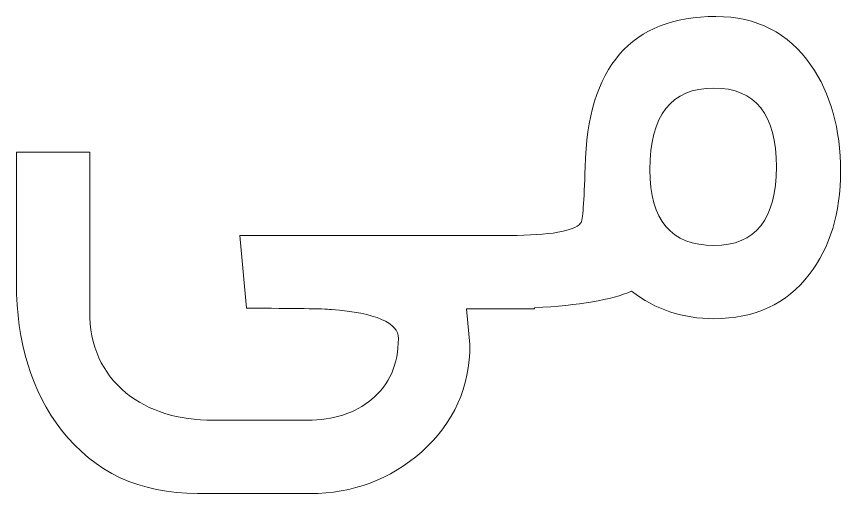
# Model space of a CAD drawing. Header units: millimetres. Extents: x -160 to 532, y -73 to 132.
# Drawn here: x 451.06 to 456.5, y -30.27 to -27.12 of the extents above; entities that cross this region are included whole.
import ezdxf

# ---------------------------------------------------------------- set-up
doc = ezdxf.new("R2010")
doc.units = ezdxf.units.MM
doc.header["$MEASUREMENT"] = 0
doc.layers.add('Layer 1', color=7, linetype='Continuous')

msp = doc.modelspace()

# ---------------------------------------------------------------- linework, layer by layer
at = {"layer": 'Layer 1', "color": 230, "lineweight": 9}
for points, knots in [([(456.4993, -28.1399), (456.4993, -28.4172), (456.4306, -28.6441), (456.2934, -28.8207), (456.1434, -29.0156), (455.9339, -29.1125), (455.6639, -29.1125), (455.458, -29.1125), (455.2769, -29.0521), (455.1205, -28.9314), (454.9896, -28.9883), (454.7758, -29.0246), (454.4798, -29.0402), (454.4798, -29.0402), (454.4798, -29.0467), (454.4798, -29.0467), (454.4798, -29.0467), (454.3034, -29.0467), (454.3034, -29.0467), (454.3034, -29.0467), (454.0324, -29.0467), (454.0324, -29.0467), (454.0324, -29.0467), (454.0544, -29.2828), (454.0544, -29.2828), (454.0544, -29.5627), (453.9483, -29.7988), (453.736, -29.99), (453.5284, -30.173), (453.2832, -30.2655), (452.9995, -30.2655), (452.9995, -30.2655), (452.2575, -30.2655), (452.2575, -30.2655), (451.8769, -30.2655), (451.5776, -30.1264), (451.3599, -29.8473), (451.1613, -29.592), (451.0625, -29.2691), (451.0625, -28.8774), (451.0625, -28.8774), (451.0625, -28.0147), (451.0625, -28.0147), (451.0625, -28.0147), (451.5456, -28.0147), (451.5456, -28.0147), (451.5456, -28.0147), (451.5456, -29.0623), (451.5456, -29.0623), (451.5456, -29.292), (451.6262, -29.4722), (451.7872, -29.603), (451.9354, -29.7229), (452.1276, -29.7823), (452.3627, -29.7823), (452.3627, -29.7823), (452.982, -29.7823), (452.982, -29.7823), (453.1532, -29.7823), (453.295, -29.7365), (453.4058, -29.645), (453.5237, -29.5472), (453.5823, -29.4127), (453.5823, -29.2425), (453.5823, -29.1391), (453.435, -29.075), (453.1405, -29.0521), (453.0865, -29.0467), (452.8997, -29.0439), (452.5795, -29.0439), (452.5795, -29.0439), (452.5365, -28.5637), (452.5365, -28.5637), (452.5365, -28.5637), (454.3034, -28.5637), (454.3034, -28.5637), (454.3034, -28.5637), (454.3161, -28.5637), (454.3161, -28.5637), (454.5829, -28.5629), (454.7388, -28.5363), (454.7847, -28.4831), (454.7984, -28.4656), (454.8085, -28.3422), (454.8139, -28.1135), (454.8304, -27.451), (455.1177, -27.1197), (455.6776, -27.1197), (455.9457, -27.1197), (456.1544, -27.2268), (456.3044, -27.4409), (456.4344, -27.6286), (456.4993, -27.8618), (456.4993, -28.1399)], [0, 0, 0, 0, 0.032258, 0.032258, 0.032258, 0.064516, 0.064516, 0.064516, 0.096774, 0.096774, 0.096774, 0.129032, 0.129032, 0.129032, 0.16129, 0.16129, 0.16129, 0.193548, 0.193548, 0.193548, 0.225806, 0.225806, 0.225806, 0.258065, 0.258065, 0.258065, 0.290323, 0.290323, 0.290323, 0.322581, 0.322581, 0.322581, 0.354839, 0.354839, 0.354839, 0.387097, 0.387097, 0.387097, 0.419355, 0.419355, 0.419355, 0.451613, 0.451613, 0.451613, 0.483871, 0.483871, 0.483871, 0.516129, 0.516129, 0.516129, 0.548387, 0.548387, 0.548387, 0.580645, 0.580645, 0.580645, 0.612903, 0.612903, 0.612903, 0.645161, 0.645161, 0.645161, 0.677419, 0.677419, 0.677419, 0.709677, 0.709677, 0.709677, 0.741935, 0.741935, 0.741935, 0.774194, 0.774194, 0.774194, 0.806452, 0.806452, 0.806452, 0.83871, 0.83871, 0.83871, 0.870968, 0.870968, 0.870968, 0.903226, 0.903226, 0.903226, 0.935484, 0.935484, 0.935484, 0.967742, 0.967742, 0.967742, 1, 1, 1, 1]), ([(456.0766, -28.1116), (456.0766, -27.7649), (455.9384, -27.5919), (455.663, -27.5919), (455.3821, -27.5919), (455.2422, -27.7713), (455.2422, -28.1308), (455.2422, -28.463), (455.3821, -28.6295), (455.663, -28.6295), (455.9384, -28.6295), (456.0766, -28.4566), (456.0766, -28.1116)], [0, 0, 0, 0, 0.25, 0.25, 0.25, 0.5, 0.5, 0.5, 0.75, 0.75, 0.75, 1, 1, 1, 1])]:
    msp.add_open_spline(points, degree=3, knots=knots, dxfattribs=at)

doc.saveas('drawing.dxf')
